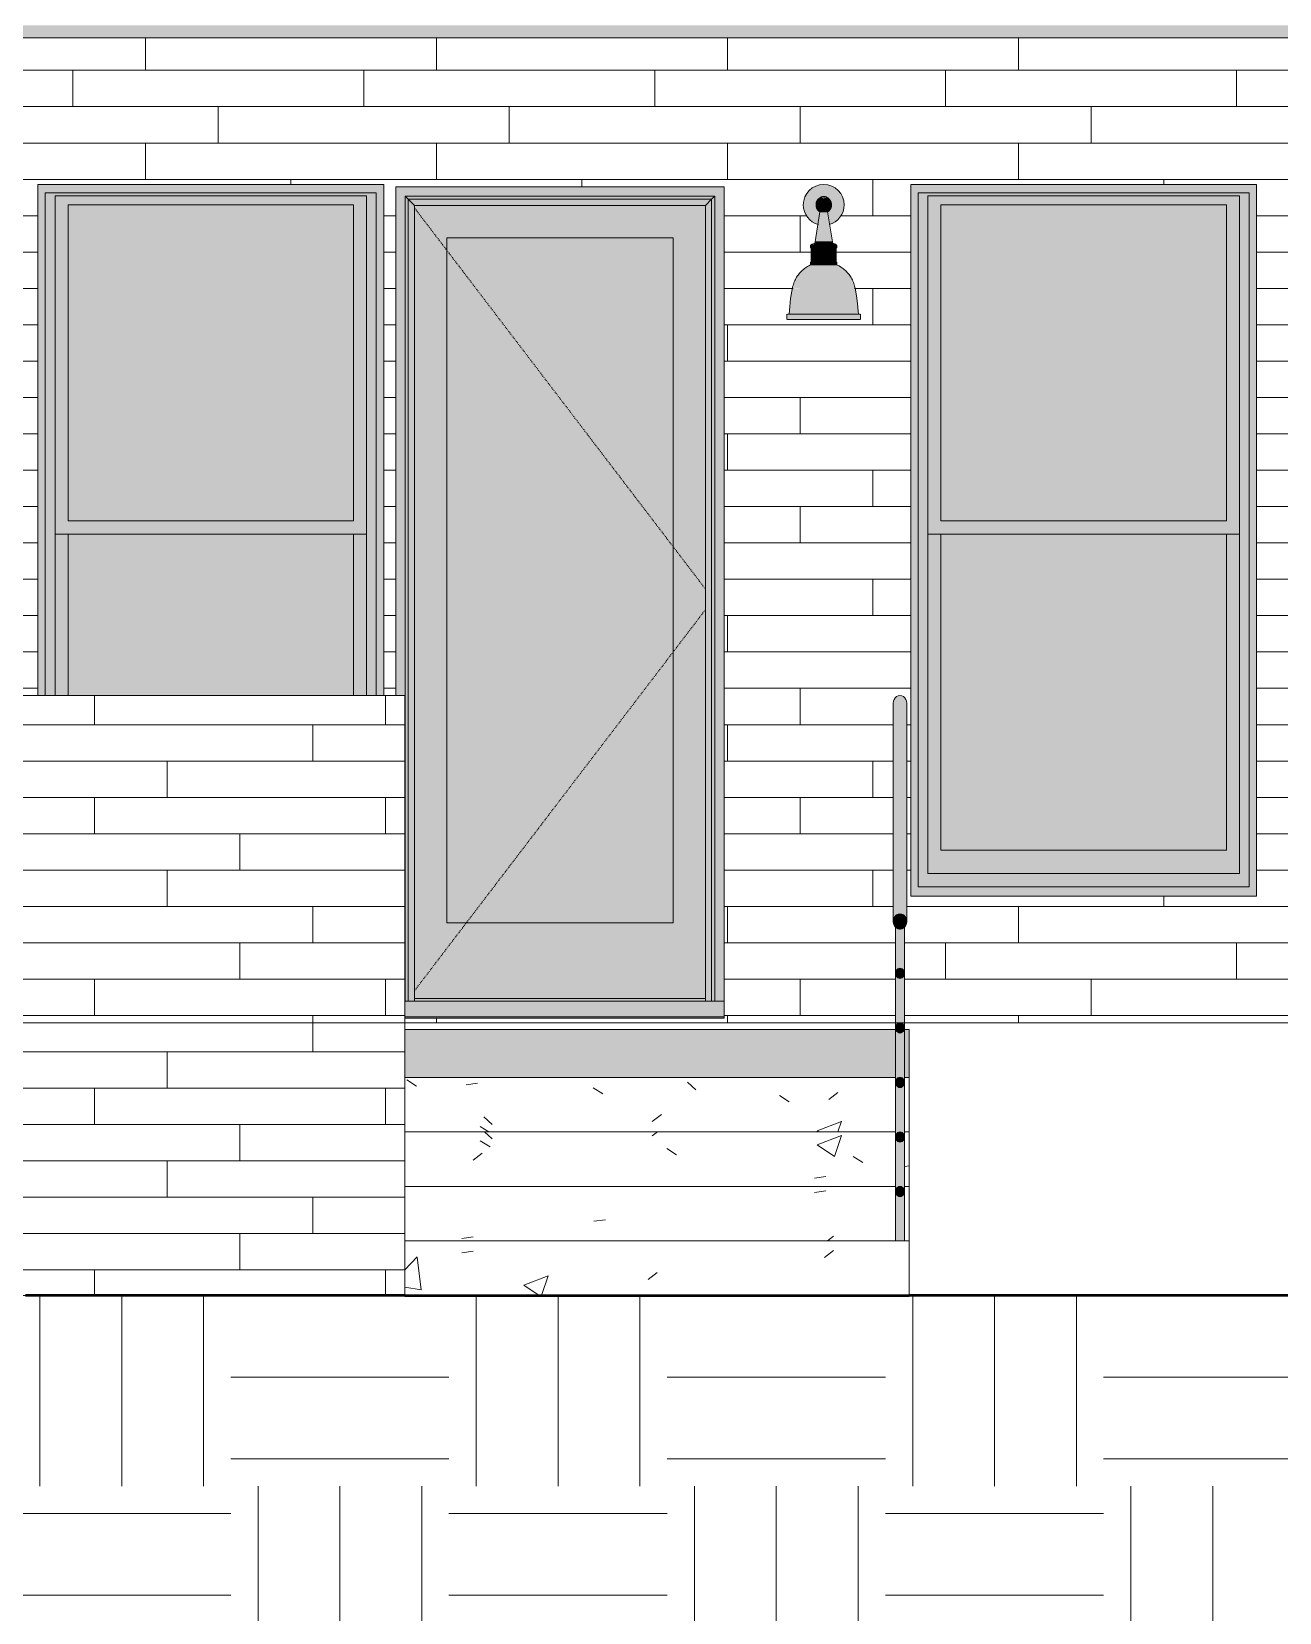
# Model space of a CAD drawing. Header units: inches. Extents: x 1750 to 8392, y -297 to 660.
# Drawn here: x 2272.6 to 2409.8, y -64.9 to 109.1 of the extents above; entities that cross this region are included whole.
import ezdxf

# ---------------------------------------------------------------- set-up
doc = ezdxf.new("R2010")
doc.units = ezdxf.units.IN
doc.header["$MEASUREMENT"] = 0
doc.linetypes.add('Dash 1_16_', pattern=[0.125, 0.0625, -0.0625])
doc.linetypes.add('Grid Line 1_2_', pattern=[0.875, 0.5, -0.125, 0.125, -0.125])
for name, color, linetype, lineweight in [('0-1', 7, 'Continuous', 5), ('A-CLNG-1', 13, 'Continuous', 5), ('A-CLNG-2', 13, 'Continuous', 9), ('A-DOOR-3', 31, 'Continuous', 9), ('A-DOOR-4', 31, 'Dash 1_16_', 9), ('A-DOOR-FRAM', 31, 'Continuous', 9), ('A-DOOR-GLAZ', 31, 'Continuous', 9), ('A-FLOR-3', 192, 'Continuous', 5), ('A-FLOR-4', 192, 'Continuous', 9), ('A-FLOR-HRAL', 11, 'Continuous', 9), ('A-FLOR-LEVL-1', 51, 'Grid Line 1_2_', 9), ('A-GLAZ-1', 151, 'Continuous', 9), ('A-WALL-1', 113, 'Continuous', 9), ('A-WALL-PATT-1', 111, 'Continuous', 9), ('C-TOPO', 7, 'Continuous', 9), ('C-TOPO-1', 250, 'Continuous', 50), ('E-LITE-EQPM', 33, 'Continuous', 9), ('S-STRS', 31, 'Continuous', 9)]:
    doc.layers.add(name, color=color, linetype=linetype, lineweight=lineweight)
pattern_1 = [(0, (2870.5, 0), (24, 24), [24, -24]), (0, (2870.5, 9), (24, 24), [24, -24]), (0, (2870.5, 18), (24, 24), [24, -24]), (90, (2873.5, 21), (-24, 24), [24, -24]), (90, (2882.5, 21), (-24, 24), [24, -24]), (90, (2891.5, 21), (-24, 24), [24, -24])]

# ---------------------------------------------------------------- blocks, each defined once
blk = doc.blocks.new('CTR  - Topography_rvt-1-BUILDING ELEVATION - EAST')
at = {"layer": 'C-TOPO'}
h = blk.add_hatch(dxfattribs=at)
h.set_pattern_fill('FP_8', color=256, style=0, pattern_type=2)
h.set_pattern_definition(pattern_1)
h.paths.add_polyline_path([(2195.01, -238.8), (2313.65, -238.8), (2313.65, -30), (1926.86, -30), (1926.86, -238.8), (2191.13, -238.8)], flags=0)
h = blk.add_hatch(dxfattribs=at)
h.set_pattern_fill('FP_8', color=256, style=0, pattern_type=2)
h.set_pattern_definition(pattern_1)
h.paths.add_polyline_path([(2313.65, -238.8), (2369.12, -238.8), (2369.12, -30), (2313.65, -30), (2313.65, -180)], flags=0)
h = blk.add_hatch(dxfattribs=at)
h.set_pattern_fill('FP_8', color=256, style=0, pattern_type=2)
h.set_pattern_definition(pattern_1)
h.paths.add_polyline_path([(2612.66, -238.8), (2632.32, -238.8), (2632.32, -30), (2369.12, -30), (2369.12, -238.8), (2599.88, -238.8)], flags=0)
for p, q in [((2367.62, 0), (2346.12, 0)), ((2373.8, 0), (2368.62, 0)), ((2373.8, 0), (2484.44, 0)), ((2313.65, -30), (2271.93, -30)), ((2337.67, -30), (2313.65, -30)), ((2337.67, -30), (2369.12, -30)), ((2442.34, -30), (2369.12, -30))]:
    blk.add_line(p, q, dxfattribs=at)
at = {"layer": 'C-TOPO-1'}
for p, q in [((2313.65, -30), (2271.93, -30)), ((2313.65, -30), (2337.67, -30)), ((2337.67, -30), (2369.12, -30)), ((2442.34, -30), (2369.12, -30))]:
    blk.add_line(p, q, dxfattribs=at)
blk = doc.blocks.new('CTR - 1st Phase -Stairs _ Elevators_rvt-1-BUILDING ELEVATION - EAST')
at = {"layer": 'A-FLOR-LEVL-1'}
for p, q in [((1830.2, 0), (4168.71, 0)), ((1830.2, -30), (4168.71, -30))]:
    blk.add_line(p, q, dxfattribs=at)
blk = doc.blocks.new('Window-Double_Hung-Andersen-400_Series-Tilt_Wash - 1st Floor-V8-BUILDING ELEVATION - EAST')
at = {"layer": 'A-GLAZ-1'}
h = blk.add_hatch(color=256, dxfattribs=at)
h.paths.add_polyline_path([(3368.09, 13.94), (3405.42, 13.94), (3405.42, 92.25), (3367.4, 92.25), (3367.4, 13.94)], flags=0)
h.paths.add_polyline_path([(3369.27, 16.44), (3369.27, 91), (3403.55, 91), (3403.55, 16.44), (3375.92, 16.44)], flags=0)
h = blk.add_hatch(color=256, dxfattribs=at)
h.paths.add_polyline_path([(3396.56, 53.75), (3403.55, 53.75), (3403.55, 91), (3369.27, 90.99), (3369.27, 53.75), (3370.71, 53.75)], flags=0)
h.paths.add_polyline_path([(3397.68, 55.25), (3370.71, 55.25), (3370.71, 90), (3402.11, 90), (3402.11, 55.25), (3401.67, 55.25)], flags=0)
for points in [[(3402.11, 55.25), (3402.11, 90), (3370.71, 90), (3370.71, 55.25), (3401.67, 55.25)], [(3403.55, 16.44), (3403.55, 53.75), (3402.11, 53.75), (3402.11, 19), (3370.71, 19), (3370.71, 53.75), (3369.27, 53.75), (3369.27, 16.44), (3402.11, 16.44)], [(3370.71, 19), (3402.11, 19), (3402.11, 53.75), (3370.71, 53.75), (3370.71, 42)]]:
    blk.add_hatch(color=256, dxfattribs=at).paths.add_polyline_path(points, flags=0)
for p, q in [((3405.42, 92.25), (3367.4, 92.25)), ((3367.4, 92.25), (3367.4, 13.94)), ((3367.4, 92.25), (3367.4, 13.94)), ((3405.42, 92.25), (3367.4, 92.25)), ((3405.42, 13.94), (3405.42, 92.25)), ((3405.42, 92.25), (3405.42, 13.94)), ((3368.21, 91.31), (3404.61, 91.31)), ((3368.21, 14.97), (3368.21, 91.31)), ((3369.27, 16.44), (3369.27, 91)), ((3369.27, 91), (3403.55, 91)), ((3403.55, 91), (3403.55, 16.44)), ((3404.61, 14.97), (3404.61, 91.31)), ((3370.71, 55.25), (3370.71, 90)), ((3370.71, 90), (3402.11, 90)), ((3402.11, 90), (3402.11, 55.25)), ((3402.11, 55.25), (3370.71, 55.25)), ((3369.27, 53.75), (3403.55, 53.75)), ((3370.71, 19), (3370.71, 53.75)), ((3402.11, 53.75), (3402.11, 19)), ((3402.11, 19), (3370.71, 19)), ((3403.55, 16.44), (3369.27, 16.44)), ((3367.4, 13.94), (3405.42, 13.94)), ((3367.4, 13.94), (3405.42, 13.94)), ((3404.61, 14.97), (3368.21, 14.97))]:
    blk.add_line(p, q, dxfattribs=at)
blk = doc.blocks.new('Door-Inswing-Andersen-400_Series-Single - 3_ 0-1_8_ x custom height - _1st _ 2nd floor-2652208-BUILDING ELEVATION - EAST')
at = {"layer": 'A-DOOR-FRAM'}
for points in [[(2348.76, 2.38), (2348.79, 2.38), (2348.79, 92), (2312.66, 92), (2312.66, 36), (2313.65, 36), (2313.69, 90.97), (2347.75, 90.97), (2347.75, 2.38), (2348.34, 2.38)], [(2347.3, 90.63), (2347.41, 90.63), (2347.75, 90.97), (2313.69, 90.97), (2314.04, 90.63), (2346.72, 90.63)], [(2314, 2.38), (2314.04, 2.38), (2314.04, 90.63), (2313.69, 90.97), (2313.69, 2.38)], [(2346.72, 89.94), (2347.41, 90.63), (2314.04, 90.63), (2314.72, 89.94), (2345.84, 89.94)], [(2314.72, 2.38), (2314.72, 89.94), (2314.04, 90.63), (2314.04, 2.38), (2314.15, 2.38)], [(2347.41, 2.38), (2347.41, 90.63), (2346.72, 89.94), (2346.72, 2.38), (2347.3, 2.38)], [(2347.41, 2.38), (2347.75, 2.38), (2347.75, 90.97), (2347.41, 90.63), (2347.41, 2.64)], [(2342.07, 0.5), (2348.79, 0.51), (2348.76, 2.38), (2313.65, 2.38), (2313.69, 0.5), (2329.08, 0.5)], [(2314.72, 2.38), (2346.72, 2.38), (2346.72, 2.67), (2314.72, 2.67)]]:
    blk.add_hatch(color=256, dxfattribs=at).paths.add_polyline_path(points, flags=0)
h = blk.add_hatch(color=256, dxfattribs=at)
h.paths.add_polyline_path([(2343.16, 2.67), (2346.72, 2.67), (2346.72, 89.94), (2314.72, 89.94), (2314.72, 2.67), (2342.73, 2.67)], flags=0)
h.paths.add_polyline_path([(2329.08, 11), (2318.29, 11), (2318.29, 86.37), (2343.16, 86.37), (2343.16, 11)], flags=0)
at = {"layer": 'A-DOOR-GLAZ'}
blk.add_hatch(color=256, dxfattribs=at).paths.add_polyline_path([(2329.08, 11), (2343.16, 11), (2343.16, 86.37), (2318.29, 86.37), (2318.29, 11)], flags=0)
at = {"layer": 'A-DOOR-4'}
for p, q in [((2346.72, 47.74), (2314.72, 89.67)), ((2346.72, 45.45), (2314.72, 3.52))]:
    blk.add_line(p, q, dxfattribs=at)
at = {"layer": 'A-DOOR-FRAM'}
for p, q in [((2348.79, 92), (2312.66, 92)), ((2312.66, 92), (2312.66, 36)), ((2348.79, 92), (2312.66, 92)), ((2312.66, 92), (2312.66, 36)), ((2313.69, 2.38), (2313.69, 90.97)), ((2313.69, 90.97), (2347.75, 90.97)), ((2313.69, 2.38), (2313.69, 90.97)), ((2313.69, 90.97), (2347.75, 90.97)), ((2313.69, 90.97), (2314.04, 90.63)), ((2314.04, 90.63), (2314.72, 89.94)), ((2347.41, 90.63), (2314.04, 90.63)), ((2314.04, 90.63), (2314.04, 2.38)), ((2347.41, 90.63), (2346.72, 89.94)), ((2347.75, 90.97), (2347.41, 90.63)), ((2347.41, 2.38), (2347.41, 90.63)), ((2347.75, 2.38), (2347.75, 90.97)), ((2347.75, 2.38), (2347.75, 90.97)), ((2348.79, 2.38), (2348.79, 92)), ((2348.79, 2.38), (2348.79, 92)), ((2346.72, 89.94), (2314.72, 89.94)), ((2314.72, 89.94), (2314.72, 2.38)), ((2346.72, 2.38), (2346.72, 89.94)), ((2318.29, 86.37), (2343.16, 86.37)), ((2318.29, 11), (2318.29, 86.37)), ((2343.16, 86.37), (2343.16, 11)), ((2343.16, 11), (2318.29, 11)), ((2348.79, 2.38), (2313.65, 2.38)), ((2346.72, 2.67), (2314.72, 2.67)), ((2314.72, 2.67), (2346.72, 2.67)), ((2348.79, 2.38), (2348.79, 0.5)), ((2348.79, 0.67), (2313.65, 0.67)), ((2348.79, 0.5), (2313.65, 0.5)), ((2348.79, 0.5), (2313.65, 0.5)), ((2348.79, 0.67), (2348.79, 0.5))]:
    blk.add_line(p, q, dxfattribs=at)
blk = doc.blocks.new('Window-Double_Hung-Andersen-400_Series-Tilt_Wash - 1st Floor-V7-BUILDING ELEVATION - EAST')
at = {"layer": 'A-GLAZ-1'}
for points in [[(3023.99, 36), (3023.99, 91), (3058.26, 91), (3058.26, 36), (3060.14, 36), (3060.14, 92.25), (3022.11, 92.25), (3022.11, 36), (3023.5, 36)], [(3032.97, 55.25), (3056.82, 55.25), (3056.82, 90), (3025.42, 90), (3025.42, 55.25)], [(3025.42, 36), (3056.82, 36), (3056.82, 53.75), (3025.42, 53.75), (3025.42, 42)]]:
    blk.add_hatch(color=256, dxfattribs=at).paths.add_polyline_path(points, flags=0)
h = blk.add_hatch(color=256, dxfattribs=at)
h.paths.add_polyline_path([(3056.82, 53.75), (3058.26, 53.75), (3058.26, 91), (3023.99, 90.99), (3023.99, 53.75), (3032.97, 53.75)], flags=0)
h.paths.add_polyline_path([(3032.97, 55.25), (3025.42, 55.25), (3025.42, 90), (3056.82, 90), (3056.82, 55.25)], flags=0)
h = blk.add_hatch(color=256, dxfattribs=at)
h.paths.add_polyline_path([(3056.82, 36), (3058.26, 36), (3058.26, 53.75), (3056.82, 53.75), (3056.82, 42)], flags=0)
h.paths.add_polyline_path([(3025.42, 36), (3025.42, 53.75), (3023.99, 53.75), (3023.99, 36), (3024.5, 36)], flags=0)
for p, q in [((3060.14, 92.25), (3022.11, 92.25)), ((3022.11, 92.25), (3022.11, 36)), ((3022.11, 92.25), (3022.11, 36)), ((3060.14, 92.25), (3022.11, 92.25)), ((3060.14, 36), (3060.14, 92.25)), ((3060.14, 92.25), (3060.14, 36)), ((3022.92, 91.31), (3059.32, 91.31)), ((3022.92, 36), (3022.92, 91.31)), ((3023.99, 36), (3023.99, 91)), ((3023.99, 91), (3058.26, 91)), ((3058.26, 91), (3058.26, 36)), ((3059.32, 36), (3059.32, 91.31)), ((3025.42, 55.25), (3025.42, 90)), ((3025.42, 90), (3056.82, 90)), ((3056.82, 90), (3056.82, 55.25)), ((3056.82, 55.25), (3025.42, 55.25)), ((3023.99, 53.75), (3058.26, 53.75)), ((3025.42, 36), (3025.42, 53.75)), ((3056.82, 53.75), (3056.82, 36))]:
    blk.add_line(p, q, dxfattribs=at)
blk = doc.blocks.new('Railing - 1_-1411116-BUILDING ELEVATION - EAST')
at = {"layer": 'A-FLOR-HRAL'}
h = blk.add_hatch(color=256, dxfattribs=at)
h.paths.add_polyline_path([(3617.62, -24), (3618.62, -24), (3618.61, -18.7), (3618.48, -18.95), (3618.25, -19.1), (3618.14, -19.1), (3618.11, -19.1), (3617.99, -19.1), (3617.77, -18.95), (3617.64, -18.7), (3617.62, -18.7), (3617.62, -23.42)], flags=0)
h.paths.add_polyline_path([(3618.62, -18.31), (3618.61, -12.7), (3618.48, -12.95), (3618.25, -13.1), (3617.92, -13.06), (3617.77, -12.95), (3617.64, -12.7), (3617.62, -12.84), (3617.64, -18.2), (3617.9, -18.03), (3618.13, -18), (3618.48, -18.08), (3618.62, -18.26)], flags=0)
h.paths.add_polyline_path([(3618.62, -12.31), (3618.6, -6.72), (3618.48, -6.95), (3618.25, -7.1), (3617.94, -7.07), (3617.77, -6.95), (3617.64, -6.7), (3617.62, -6.84), (3617.64, -12.2), (3617.87, -12.04), (3618.22, -12), (3618.37, -12.04), (3618.61, -12.2), (3618.62, -12.28)], flags=0)
h.paths.add_polyline_path([(3618.62, -6.31), (3618.59, -0.75), (3618.48, -0.96), (3618.25, -1.1), (3617.97, -1.09), (3617.77, -0.95), (3617.64, -0.7), (3617.62, -0.75), (3617.65, -6.2), (3617.87, -6.04), (3618.18, -6.01), (3618.37, -6.04), (3618.61, -6.2), (3618.62, -6.28)], flags=0)
h.paths.add_polyline_path([(3618.62, -0.31), (3618.58, 5.23), (3618.48, 5.05), (3618.25, 4.9), (3617.91, 4.94), (3617.77, 5.05), (3617.64, 5.3), (3617.62, 5.3), (3617.66, -0.19), (3617.89, -0.03), (3618.2, -0.01), (3618.38, -0.04), (3618.61, -0.2), (3618.62, -0.26)], flags=0)
h.paths.add_polyline_path([(3618.62, 5.69), (3618.6, 10.52), (3618.51, 10.42), (3618.32, 10.35), (3618.08, 10.33), (3617.85, 10.37), (3617.72, 10.44), (3617.62, 10.46), (3617.67, 5.81), (3617.92, 5.97), (3618.16, 6), (3618.48, 5.92), (3618.61, 5.78)], flags=0)
h = blk.add_hatch(color=256, dxfattribs=at)
h.paths.add_polyline_path([(3618.23, 10.33), (3618.53, 10.44), (3618.32, 10.35), (3618.17, 10.33)], flags=0)
h.paths.add_polyline_path([(3618.01, 10.33), (3617.89, 10.37), (3617.99, 10.33)], flags=0)
for p, q in [((3617.62, -24), (3617.62, 10.57)), ((3618.62, 10.57), (3618.62, -24))]:
    blk.add_line(p, q, dxfattribs=at)
at = {"layer": 'A-FLOR-HRAL', "flags": 128}
for points in [[(3617.63, 10.52), (3617.67, 10.46), (3617.81, 10.38), (3618.01, 10.33), (3618.08, 10.32)], [(3618.17, 10.32), (3618.23, 10.33), (3618.44, 10.38), (3618.57, 10.46), (3618.61, 10.52)]]:
    blk.add_lwpolyline(points, dxfattribs=at)
blk = doc.blocks.new('Railing - Railing-2057852-BUILDING ELEVATION - EAST')
at = {"layer": 'A-FLOR-HRAL'}
for points in [[(2367.62, 5.44), (2367.69, 5.72), (2367.87, 5.93), (2368.12, 6), (2368.37, 5.93), (2368.56, 5.71), (2368.62, 5.44), (2368.58, 5.81), (2368.33, 5.97), (2368.09, 6), (2367.77, 5.92), (2367.64, 5.78), (2367.62, 5.69)], [(2367.99, 4.9), (2368.34, 4.94), (2368.48, 5.05), (2368.61, 5.3), (2368.61, 5.59), (2368.48, 5.84), (2368.25, 5.98), (2367.92, 5.94), (2367.77, 5.84), (2367.64, 5.59), (2367.64, 5.3), (2367.77, 5.05), (2367.99, 4.9)], [(2367.62, -0.56), (2367.69, -0.28), (2367.87, -0.07), (2368.12, 0), (2368.37, -0.07), (2368.56, -0.29), (2368.62, -0.41), (2368.59, -0.19), (2368.35, -0.03), (2368.05, -0.01), (2367.86, -0.04), (2367.64, -0.2), (2367.62, -0.31)], [(2367.99, -1.1), (2368.28, -1.09), (2368.48, -0.95), (2368.61, -0.7), (2368.61, -0.41), (2368.47, -0.16), (2368.25, -0.02), (2367.97, -0.03), (2367.77, -0.16), (2367.64, -0.41), (2367.64, -0.7), (2367.77, -0.96), (2367.97, -1.09)], [(2367.62, -6.56), (2367.69, -6.28), (2367.87, -6.07), (2368.12, -6), (2368.37, -6.07), (2368.56, -6.28), (2368.62, -6.41), (2368.6, -6.2), (2368.37, -6.04), (2368.07, -6.01), (2367.87, -6.04), (2367.64, -6.2), (2367.62, -6.31)], [(2368.07, -7.1), (2368.31, -7.07), (2368.48, -6.95), (2368.61, -6.7), (2368.61, -6.41), (2368.48, -6.16), (2368.25, -6.02), (2367.95, -6.04), (2367.77, -6.16), (2367.64, -6.41), (2367.64, -6.7), (2367.77, -6.95), (2367.99, -7.1)], [(2368.62, -12.56), (2368.61, -12.2), (2368.37, -12.04), (2368.08, -12), (2367.87, -12.04), (2367.64, -12.2), (2367.64, -12.41), (2367.77, -12.16), (2367.99, -12.02), (2368.25, -12.02), (2368.48, -12.16), (2368.61, -12.42)], [(2368.13, -13.1), (2368.33, -13.06), (2368.48, -12.95), (2368.61, -12.7), (2368.61, -12.41), (2368.48, -12.16), (2368.25, -12.02), (2367.92, -12.05), (2367.77, -12.16), (2367.64, -12.42), (2367.64, -12.7), (2367.77, -12.95), (2367.99, -13.1), (2368.12, -13.1)], [(2368.62, -18.56), (2368.61, -18.2), (2368.35, -18.03), (2368.12, -18), (2367.77, -18.08), (2367.63, -18.26), (2367.64, -18.41), (2367.77, -18.16), (2367.99, -18.02), (2368.25, -18.02), (2368.48, -18.16), (2368.61, -18.41), (2368.62, -18.49)], [(2368, -19.1), (2368.11, -19.08), (2368.14, -19.1), (2368.25, -19.1), (2368.48, -18.95), (2368.61, -18.7), (2368.61, -18.41), (2368.48, -18.16), (2368.25, -18.02), (2367.99, -18.02), (2367.77, -18.16), (2367.64, -18.41), (2367.64, -18.7), (2367.77, -18.95), (2367.99, -19.1)]]:
    blk.add_hatch(color=256, dxfattribs=at).paths.add_polyline_path(points, flags=0)
for p, q in [((2367.62, 6.49), (2367.62, 5.44)), ((2368.62, 5.44), (2368.62, 6.49)), ((2367.62, 0.51), (2367.62, -0.56)), ((2368.62, -0.56), (2368.62, 0.51)), ((2367.62, -5.53), (2367.62, -6.56)), ((2368.62, -6.56), (2368.62, -5.53)), ((2367.62, -11.52), (2367.62, -12.56)), ((2368.62, -12.56), (2368.62, -11.52)), ((2367.62, -17.52), (2367.62, -18.56)), ((2368.62, -18.56), (2368.62, -17.52))]:
    blk.add_line(p, q, dxfattribs=at)
at = {"layer": 'A-FLOR-HRAL', "flags": 128}
for points in [[(2368.62, 5.44), (2368.61, 5.59), (2368.56, 5.72), (2368.48, 5.84), (2368.37, 5.93), (2368.25, 5.98), (2368.12, 6), (2367.99, 5.98), (2367.87, 5.93), (2367.77, 5.84), (2367.69, 5.72), (2367.64, 5.59), (2367.62, 5.44)], [(2367.62, 5.44), (2367.64, 5.3), (2367.69, 5.16), (2367.77, 5.05), (2367.87, 4.96), (2367.99, 4.9), (2368.12, 4.88), (2368.25, 4.9), (2368.37, 4.96), (2368.48, 5.05), (2368.56, 5.16), (2368.61, 5.3), (2368.62, 5.44)], [(2368.62, -0.56), (2368.61, -0.41), (2368.56, -0.28), (2368.48, -0.16), (2368.37, -0.07), (2368.25, -0.02), (2368.12, 0), (2367.99, -0.02), (2367.87, -0.07), (2367.77, -0.16), (2367.69, -0.28), (2367.64, -0.41), (2367.62, -0.56)], [(2367.62, -0.56), (2367.64, -0.7), (2367.69, -0.84), (2367.77, -0.95), (2367.87, -1.04), (2367.99, -1.1), (2368.12, -1.12), (2368.25, -1.1), (2368.37, -1.04), (2368.48, -0.95), (2368.56, -0.84), (2368.61, -0.7), (2368.62, -0.56)], [(2368.62, -6.56), (2368.61, -6.41), (2368.56, -6.28), (2368.48, -6.16), (2368.37, -6.07), (2368.25, -6.02), (2368.12, -6), (2367.99, -6.02), (2367.87, -6.07), (2367.77, -6.16), (2367.69, -6.28), (2367.64, -6.41), (2367.62, -6.56)], [(2367.62, -6.56), (2367.64, -6.7), (2367.69, -6.84), (2367.77, -6.95), (2367.87, -7.04), (2367.99, -7.1), (2368.12, -7.12), (2368.25, -7.1), (2368.37, -7.04), (2368.48, -6.95), (2368.56, -6.84), (2368.61, -6.7), (2368.62, -6.56)], [(2368.62, -12.56), (2368.61, -12.41), (2368.56, -12.28), (2368.48, -12.16), (2368.37, -12.07), (2368.25, -12.02), (2368.12, -12), (2367.99, -12.02), (2367.87, -12.07), (2367.77, -12.16), (2367.69, -12.28), (2367.64, -12.41), (2367.62, -12.56)], [(2367.62, -12.56), (2367.64, -12.7), (2367.69, -12.84), (2367.77, -12.95), (2367.87, -13.04), (2367.99, -13.1), (2368.12, -13.12), (2368.25, -13.1), (2368.37, -13.04), (2368.48, -12.95), (2368.56, -12.84), (2368.61, -12.7), (2368.62, -12.56)], [(2368.62, -18.56), (2368.61, -18.41), (2368.56, -18.28), (2368.48, -18.16), (2368.37, -18.07), (2368.25, -18.02), (2368.12, -18), (2367.99, -18.02), (2367.87, -18.07), (2367.77, -18.16), (2367.69, -18.28), (2367.64, -18.41), (2367.62, -18.56)], [(2367.62, -18.56), (2367.64, -18.7), (2367.69, -18.84), (2367.77, -18.95), (2367.87, -19.04), (2367.99, -19.1), (2368.12, -19.12), (2368.25, -19.1), (2368.37, -19.04), (2368.48, -18.95), (2368.56, -18.84), (2368.61, -18.7), (2368.62, -18.56)]]:
    blk.add_lwpolyline(points, dxfattribs=at)
at = {"extrusion": (0, 0, -1), "zscale": -1}
blk.add_blockref('Railing - 1_-1411116-BUILDING ELEVATION - EAST', (-5986.25, 0), dxfattribs=at)
blk = doc.blocks.new('Top Rail Type - Top Rail_Internal_-2057862-BUILDING ELEVATION - EAST')
at = {"layer": 'A-FLOR-HRAL'}
for points in [[(2367.37, 11.16), (2367.4, 11.38), (2367.47, 11.58), (2367.69, 11.84), (2367.87, 11.95), (2368.07, 11.99), (2368.23, 11.98), (2368.44, 11.92), (2368.57, 11.82), (2368.65, 11.75), (2368.77, 11.58), (2368.85, 11.38), (2368.87, 11.38), (2368.85, 35.38), (2368.77, 35.58), (2368.56, 35.84), (2368.37, 35.95), (2368.23, 35.98), (2368.01, 35.98), (2367.81, 35.92), (2367.67, 35.82), (2367.59, 35.75), (2367.47, 35.58), (2367.4, 35.38), (2367.37, 35.16), (2367.37, 11.38)], [(2368.12, 10.32), (2368.45, 10.41), (2368.6, 10.52), (2368.65, 10.57), (2368.77, 10.74), (2368.85, 10.94), (2368.87, 11.16), (2368.85, 11.38), (2368.77, 11.58), (2368.54, 11.85), (2368.37, 11.95), (2368.17, 11.99), (2367.99, 11.98), (2367.8, 11.91), (2367.64, 11.79), (2367.59, 11.75), (2367.47, 11.58), (2367.4, 11.38), (2367.37, 11.16), (2367.4, 10.94), (2367.47, 10.74), (2367.71, 10.46), (2367.87, 10.38), (2368.08, 10.33)]]:
    blk.add_hatch(color=256, dxfattribs=at).paths.add_polyline_path(points, flags=0)
for p, q in [((2367.37, 35.16), (2367.37, 11.16)), ((2368.87, 11.16), (2368.87, 35.16))]:
    blk.add_line(p, q, dxfattribs=at)
at = {"layer": 'A-FLOR-HRAL', "flags": 128}
for points in [[(2367.37, 35.16), (2367.4, 35.38), (2367.47, 35.58), (2367.59, 35.75), (2367.75, 35.89), (2367.93, 35.97), (2368.12, 36), (2368.32, 35.97), (2368.5, 35.89), (2368.65, 35.75), (2368.77, 35.58), (2368.85, 35.38), (2368.87, 35.16)], [(2368.87, 11.16), (2368.85, 11.38), (2368.77, 11.58), (2368.65, 11.75), (2368.5, 11.89), (2368.32, 11.97), (2368.12, 12), (2367.93, 11.97), (2367.75, 11.89), (2367.59, 11.75), (2367.47, 11.58), (2367.4, 11.38), (2367.37, 11.16)], [(2367.37, 11.16), (2367.4, 10.94), (2367.47, 10.74), (2367.59, 10.57), (2367.75, 10.44), (2367.93, 10.35), (2368.12, 10.32), (2368.32, 10.35), (2368.5, 10.44), (2368.65, 10.57), (2368.77, 10.74), (2368.85, 10.94), (2368.87, 11.16)]]:
    blk.add_lwpolyline(points, dxfattribs=at)
blk = doc.blocks.new('VISA-OW2400-02-SASS - OW2400-L30K-MVOLT-V20-BUILDING ELEVATION - EAST')
at = {"layer": 'E-LITE-EQPM'}
h = blk.add_hatch(color=256, dxfattribs=at)
h.paths.add_polyline_path([(2701.6, 87.83), (2702.14, 88.05), (2702.6, 88.41), (2702.96, 88.88), (2703.18, 89.42), (2703.26, 90), (2703.18, 90.58), (2702.96, 91.13), (2702.6, 91.59), (2702.14, 91.95), (2701.59, 92.17), (2701.01, 92.25), (2700.43, 92.17), (2699.89, 91.95), (2699.42, 91.59), (2699.06, 91.13), (2698.84, 90.58), (2698.76, 90), (2698.84, 89.42), (2699.06, 88.88), (2699.42, 88.41), (2699.89, 88.05), (2700.42, 87.83), (2700.63, 89.24), (2700.28, 89.55), (2700.24, 89.68), (2700.22, 89.69), (2700.18, 90.05), (2700.27, 90.32), (2700.28, 90.37), (2700.29, 90.44), (2700.59, 90.73), (2700.69, 90.75), (2700.86, 90.85), (2700.87, 90.79), (2700.93, 90.77), (2701.01, 90.71), (2701.08, 90.77), (2701.02, 90.79), (2701.1, 90.85), (2701.34, 90.71), (2701.26, 90.83), (2701.44, 90.72), (2701.56, 90.65), (2701.72, 90.46), (2701.83, 90.19), (2701.84, 90.02), (2701.78, 89.66), (2701.72, 89.63), (2701.63, 89.41), (2701.55, 89.35), (2701.38, 89.22), (2701.59, 87.89)], flags=0)
h.paths.add_polyline_path([(2701.01, 90.77), (2700.91, 90.79), (2700.95, 90.87), (2701.01, 90.77)], flags=0)
h = blk.add_hatch(color=256, dxfattribs=at)
h.paths.add_polyline_path([(2701.01, 89.22), (2701.01, 90.71), (2700.86, 90.79), (2700.83, 90.79), (2700.83, 90.84), (2700.7, 90.79), (2700.67, 90.79), (2700.27, 90.41), (2700.27, 90.32), (2700.2, 90.2), (2700.18, 89.97), (2700.24, 89.68), (2700.28, 89.65), (2700.29, 89.54), (2700.64, 89.22), (2700.93, 89.22)], flags=0)
h.paths.add_polyline_path([(2701.01, 90.77), (2700.95, 90.87), (2700.91, 90.79), (2701.01, 90.77)], flags=0)
for points in [[(2701.3, 89.22), (2701.38, 89.22), (2701.7, 89.53), (2701.74, 89.67), (2701.78, 89.67), (2701.84, 89.82), (2701.84, 90.02), (2701.83, 90.19), (2701.72, 90.46), (2701.56, 90.65), (2701.34, 90.8), (2701.26, 90.81), (2701.26, 90.75), (2701.05, 90.84), (2701.01, 90.77), (2701.1, 90.77), (2701.01, 90.67), (2701.01, 89.22), (2701.29, 89.22)], [(2700.91, 85.93), (2701.01, 85.93), (2701.01, 89.22), (2700.64, 89.22), (2700.14, 85.93), (2700.83, 85.93)], [(2701.1, 85.93), (2701.91, 85.93), (2701.34, 89.22), (2701.01, 89.22), (2701.01, 85.93)], [(2699.56, 85.29), (2701.01, 85.29), (2701, 85.54), (2699.56, 85.54)], [(2700.76, 85.54), (2701.01, 85.54), (2701, 85.65), (2701.01, 85.67), (2701, 85.7), (2700.01, 85.67), (2700.01, 85.65), (2699.72, 85.62), (2699.66, 85.54), (2700.75, 85.54)], [(2700.71, 85.22), (2701.01, 85.22), (2700.99, 85.29), (2699.76, 85.29), (2699.81, 85.22), (2700.7, 85.22)], [(2700.12, 85.74), (2700.23, 85.73), (2700.26, 85.71), (2700.45, 85.72), (2700.67, 85.72), (2700.85, 85.7), (2701.01, 85.73), (2701.01, 85.93), (2700.11, 85.93), (2700.07, 85.81), (2700.14, 85.81)], [(2701.91, 85.7), (2701.91, 85.74), (2701.9, 85.77), (2701.91, 85.8), (2702, 85.78), (2701.97, 85.84), (2701.91, 85.93), (2701.01, 85.93), (2701.01, 85.7), (2701.39, 85.71), (2701.59, 85.72), (2701.76, 85.72), (2701.91, 85.7)], [(2702.21, 85.54), (2702.36, 85.54), (2702.27, 85.64), (2701.01, 85.7), (2701.01, 85.67), (2701.01, 85.65), (2701.01, 85.54), (2702.14, 85.54)], [(2702.14, 85.29), (2702.46, 85.29), (2702.46, 85.54), (2701.01, 85.54), (2701.02, 85.29), (2702, 85.29)], [(2701.81, 85.22), (2702.21, 85.22), (2702.27, 85.29), (2701.01, 85.29), (2701.01, 85.22), (2701.74, 85.22)], [(2700.24, 83.41), (2701.01, 83.41), (2700.99, 83.66), (2699.56, 83.66), (2699.56, 83.41), (2700.22, 83.41)], [(2699.72, 83.72), (2701.01, 83.72), (2701.01, 85.22), (2699.63, 85.22), (2699.66, 83.72)], [(2700.67, 83.66), (2701.01, 83.67), (2701.01, 83.72), (2699.81, 83.72), (2699.76, 83.66), (2700.65, 83.66)], [(2701.95, 83.72), (2702.39, 83.72), (2702.39, 85.22), (2701.01, 85.22), (2701.01, 83.72), (2701.84, 83.72)], [(2702, 83.66), (2702.27, 83.66), (2702.15, 83.72), (2701.01, 83.72), (2701.01, 83.66), (2701.97, 83.66)], [(2701.95, 83.41), (2702.46, 83.41), (2702.46, 83.66), (2701.01, 83.66), (2701.01, 83.41), (2701.84, 83.41)], [(2698.96, 80.85), (2701.01, 80.85), (2701.01, 83.41), (2699.56, 83.41), (2698.68, 82.8), (2697.97, 81.93), (2697.61, 80.85), (2698.79, 80.85)], [(2702.04, 80.85), (2704.41, 80.85), (2704, 82.01), (2703.21, 82.91), (2702.4, 83.41), (2701.01, 83.41), (2701.01, 80.85), (2701.97, 80.85)], [(2697.78, 77.98), (2701.01, 77.98), (2701.01, 80.85), (2697.61, 80.83), (2697.32, 79.24), (2697.26, 78.13), (2697.26, 77.98), (2697.71, 77.98)], [(2701.56, 77.98), (2704.76, 77.98), (2704.73, 78.79), (2704.65, 79.6), (2704.41, 80.85), (2701.01, 80.85), (2701.01, 77.98)], [(2697.02, 77.38), (2701.01, 77.38), (2701.01, 77.98), (2697.02, 77.98)], [(2703.15, 77.38), (2705.01, 77.38), (2705.01, 77.98), (2701.01, 77.98), (2701.01, 77.38), (2702.64, 77.38)]]:
    blk.add_hatch(color=256, dxfattribs=at).paths.add_polyline_path(points, flags=0)
for p, q in [((2700.59, 89.22), (2700.07, 85.93)), ((2701.01, 89.22), (2700.64, 89.22)), ((2701.38, 89.22), (2701.01, 89.22)), ((2701.96, 85.93), (2701.43, 89.22)), ((2699.56, 85.54), (2699.56, 85.29)), ((2701.01, 85.54), (2699.56, 85.54)), ((2699.56, 85.29), (2699.63, 85.22)), ((2701.01, 85.29), (2699.56, 85.29)), ((2701.01, 85.7), (2699.9, 85.7)), ((2700.06, 85.7), (2700.32, 85.7)), ((2701.01, 85.93), (2700.11, 85.93)), ((2701.91, 85.93), (2701.01, 85.93)), ((2702.12, 85.7), (2701.01, 85.7)), ((2702.46, 85.54), (2701.01, 85.54)), ((2702.46, 85.29), (2701.01, 85.29)), ((2701.7, 85.7), (2702.12, 85.7)), ((2702.39, 85.22), (2702.46, 85.29)), ((2702.46, 85.29), (2702.46, 85.54)), ((2699.63, 83.72), (2699.56, 83.66)), ((2699.56, 83.66), (2699.56, 83.41)), ((2701.01, 83.66), (2699.56, 83.66)), ((2699.63, 85.22), (2699.63, 83.72)), ((2701.01, 85.22), (2699.63, 85.22)), ((2701.01, 83.72), (2699.63, 83.72)), ((2702.39, 85.22), (2701.01, 85.22)), ((2702.39, 83.72), (2701.01, 83.72)), ((2702.46, 83.66), (2701.01, 83.66)), ((2702.39, 83.72), (2702.39, 85.22)), ((2702.46, 83.66), (2702.39, 83.72)), ((2702.46, 83.41), (2702.46, 83.66)), ((2701.01, 83.41), (2699.56, 83.41)), ((2702.46, 83.41), (2701.01, 83.41)), ((2696.95, 77.98), (2696.95, 77.38)), ((2697.02, 77.98), (2701.01, 77.98)), ((2701.01, 77.38), (2697.02, 77.38)), ((2701.01, 77.98), (2705.01, 77.98)), ((2705.01, 77.38), (2701.01, 77.38)), ((2705.07, 77.38), (2705.07, 77.98))]:
    blk.add_line(p, q, dxfattribs=at)
at = {"layer": 'E-LITE-EQPM', "flags": 128}
for points in [[(2700.59, 89.22), (2700.56, 89.24), (2700.53, 89.26), (2700.5, 89.29), (2700.47, 89.31), (2700.44, 89.34), (2700.42, 89.36), (2700.39, 89.39), (2700.37, 89.42), (2700.34, 89.45), (2700.32, 89.48), (2700.3, 89.51), (2700.28, 89.54), (2700.27, 89.57), (2700.25, 89.6), (2700.23, 89.64), (2700.22, 89.67), (2700.21, 89.71), (2700.2, 89.74), (2700.19, 89.78), (2700.18, 89.81), (2700.17, 89.85), (2700.17, 89.89), (2700.16, 89.92), (2700.16, 89.96), (2700.16, 90), (2700.16, 90.03), (2700.16, 90.07), (2700.17, 90.11), (2700.17, 90.14), (2700.18, 90.18), (2700.18, 90.22), (2700.19, 90.25), (2700.2, 90.29), (2700.22, 90.32), (2700.23, 90.36), (2700.24, 90.39), (2700.26, 90.42), (2700.28, 90.46), (2700.3, 90.49), (2700.32, 90.52), (2700.34, 90.55), (2700.36, 90.58), (2700.38, 90.61), (2700.41, 90.63), (2700.44, 90.66), (2700.46, 90.68), (2700.49, 90.71), (2700.52, 90.73), (2700.55, 90.75), (2700.58, 90.77), (2700.61, 90.79), (2700.64, 90.81), (2700.67, 90.83), (2700.71, 90.84), (2700.74, 90.86), (2700.78, 90.87), (2700.81, 90.88), (2700.85, 90.89), (2700.88, 90.9), (2700.92, 90.91), (2700.96, 90.91), (2700.99, 90.92), (2701.01, 90.92)], [(2701.01, 90.92), (2701.05, 90.92), (2701.08, 90.91), (2701.12, 90.91), (2701.16, 90.9), (2701.19, 90.89), (2701.23, 90.88), (2701.26, 90.87), (2701.3, 90.85), (2701.33, 90.84), (2701.36, 90.82), (2701.4, 90.8), (2701.43, 90.78), (2701.46, 90.76), (2701.49, 90.74), (2701.52, 90.72), (2701.55, 90.7), (2701.57, 90.67), (2701.6, 90.65), (2701.62, 90.62), (2701.65, 90.59), (2701.67, 90.56), (2701.69, 90.53), (2701.71, 90.5), (2701.73, 90.47), (2701.75, 90.44), (2701.77, 90.41), (2701.78, 90.37), (2701.8, 90.34), (2701.81, 90.3), (2701.82, 90.27), (2701.83, 90.23), (2701.84, 90.2), (2701.85, 90.16), (2701.85, 90.12), (2701.86, 90.09), (2701.86, 90.05), (2701.86, 90.01), (2701.86, 89.98), (2701.86, 89.94), (2701.86, 89.9), (2701.85, 89.87), (2701.85, 89.83), (2701.84, 89.79), (2701.83, 89.76), (2701.82, 89.72), (2701.81, 89.69), (2701.79, 89.65), (2701.78, 89.62), (2701.76, 89.59), (2701.75, 89.55), (2701.73, 89.52), (2701.71, 89.49), (2701.69, 89.46), (2701.66, 89.43), (2701.64, 89.4), (2701.62, 89.38), (2701.59, 89.35), (2701.56, 89.32), (2701.54, 89.3), (2701.51, 89.28), (2701.48, 89.25), (2701.45, 89.23), (2701.43, 89.22)], [(2699.56, 85.54), (2699.57, 85.56), (2699.59, 85.57), (2699.6, 85.58), (2699.61, 85.59), (2699.63, 85.61), (2699.64, 85.62), (2699.65, 85.63), (2699.67, 85.64), (2699.69, 85.65), (2699.7, 85.66), (2699.72, 85.66), (2699.73, 85.67), (2699.75, 85.68), (2699.77, 85.68), (2699.78, 85.69), (2699.8, 85.69), (2699.82, 85.7), (2699.84, 85.7), (2699.84, 85.7)], [(2699.84, 85.7), (2699.85, 85.7), (2699.86, 85.7), (2699.87, 85.7), (2699.88, 85.71), (2699.88, 85.71), (2699.89, 85.71), (2699.9, 85.71), (2699.91, 85.71), (2699.92, 85.72), (2699.93, 85.72), (2699.94, 85.72), (2699.94, 85.73), (2699.95, 85.73), (2699.96, 85.74), (2699.97, 85.74), (2699.97, 85.75), (2699.98, 85.75), (2699.99, 85.76), (2700, 85.76), (2700, 85.77), (2700.01, 85.78), (2700.01, 85.78), (2700.02, 85.79), (2700.02, 85.8), (2700.03, 85.81), (2700.03, 85.81), (2700.04, 85.82), (2700.04, 85.83), (2700.05, 85.84), (2700.05, 85.85), (2700.05, 85.85), (2700.06, 85.86), (2700.06, 85.87), (2700.06, 85.88), (2700.06, 85.89), (2700.06, 85.9), (2700.06, 85.91), (2700.06, 85.92), (2700.07, 85.93), (2700.07, 85.93)], [(2701.96, 85.93), (2701.96, 85.92), (2701.96, 85.91), (2701.96, 85.9), (2701.96, 85.89), (2701.96, 85.88), (2701.96, 85.87), (2701.96, 85.87), (2701.97, 85.86), (2701.97, 85.85), (2701.97, 85.84), (2701.98, 85.83), (2701.98, 85.82), (2701.99, 85.82), (2701.99, 85.81), (2702, 85.8), (2702, 85.79), (2702.01, 85.79), (2702.01, 85.78), (2702.02, 85.77), (2702.02, 85.77), (2702.03, 85.76), (2702.04, 85.75), (2702.04, 85.75), (2702.05, 85.74), (2702.06, 85.74), (2702.07, 85.73), (2702.07, 85.73), (2702.08, 85.72), (2702.09, 85.72), (2702.1, 85.72), (2702.11, 85.71), (2702.12, 85.71), (2702.13, 85.71), (2702.13, 85.71), (2702.14, 85.71), (2702.15, 85.7), (2702.16, 85.7), (2702.17, 85.7), (2702.18, 85.7), (2702.18, 85.7)], [(2702.18, 85.7), (2702.2, 85.7), (2702.22, 85.69), (2702.23, 85.69), (2702.25, 85.68), (2702.27, 85.68), (2702.29, 85.67), (2702.3, 85.66), (2702.32, 85.66), (2702.33, 85.65), (2702.35, 85.64), (2702.36, 85.63), (2702.38, 85.62), (2702.39, 85.61), (2702.41, 85.59), (2702.42, 85.58), (2702.43, 85.57), (2702.45, 85.56), (2702.46, 85.54), (2702.46, 85.54)], [(2697.56, 80.85), (2697.59, 80.99), (2697.63, 81.12), (2697.67, 81.26), (2697.71, 81.4), (2697.77, 81.53), (2697.82, 81.66), (2697.89, 81.79), (2697.95, 81.91), (2698.03, 82.04), (2698.1, 82.16), (2698.18, 82.28), (2698.27, 82.39), (2698.36, 82.5), (2698.46, 82.61), (2698.56, 82.71), (2698.66, 82.81), (2698.77, 82.9), (2698.88, 82.99), (2698.99, 83.08), (2699.11, 83.16), (2699.23, 83.23), (2699.36, 83.3), (2699.49, 83.37), (2699.56, 83.41)], [(2702.46, 83.41), (2702.59, 83.34), (2702.71, 83.28), (2702.84, 83.2), (2702.96, 83.12), (2703.07, 83.04), (2703.19, 82.95), (2703.3, 82.86), (2703.4, 82.77), (2703.5, 82.67), (2703.6, 82.56), (2703.7, 82.45), (2703.79, 82.34), (2703.87, 82.23), (2703.95, 82.11), (2704.03, 81.99), (2704.1, 81.86), (2704.16, 81.74), (2704.22, 81.61), (2704.28, 81.47), (2704.33, 81.34), (2704.37, 81.2), (2704.41, 81.07), (2704.44, 80.93), (2704.46, 80.85)], [(2697.2, 77.98), (2697.27, 78.83), (2697.37, 79.68), (2697.5, 80.52), (2697.56, 80.85)], [(2704.46, 80.85), (2704.61, 80), (2704.72, 79.16), (2704.8, 78.3), (2704.82, 77.98)]]:
    blk.add_lwpolyline(points, dxfattribs=at)
at = {"layer": 'E-LITE-EQPM'}
for start, end in [(360, 180), (180, 254.7454), (285.2546, 360)]:
    blk.add_arc((2701.01, 90), 2.25, start, end, dxfattribs=at)

msp = doc.modelspace()

# ---------------------------------------------------------------- hatches: boundary and pattern name
at = {"layer": 'A-CLNG-1'}
msp.add_hatch(color=256, dxfattribs=at).paths.add_polyline_path([(2521.9565, 108.375), (2522.9737, 108.375), (2522.9737, 109.75), (2068.1737, 109.75), (2068.1737, 108.375), (2520.3237, 108.375)], flags=0)
at = {"layer": 'A-FLOR-3'}
h = msp.add_hatch(color=256, dxfattribs=at)
h.paths.add_polyline_path([(2363.3364, -6), (2367.6237, -6), (2367.6237, -0.75), (2313.6487, -0.75), (2313.6487, -6), (2362.6001, -6)], flags=0)
h.paths.add_polyline_path([(2368.6237, -6), (2369.1237, -6), (2369.1237, -0.75), (2368.6237, -0.75), (2368.6237, -5.4758)], flags=0)
at = {"layer": 'A-WALL-PATT-1'}
h = msp.add_hatch(dxfattribs=at)
h.set_pattern_fill('FP_14', color=256, style=0, pattern_type=2)
h.set_pattern_definition([(0, (2101.136, 0.8), (0, 4), []), (90, (2101.136, 0.8), (-8, 8), [4, -28]), (90, (2117.136, 4.8), (-8, 8), [4, -28])])
h.paths.add_polyline_path([(2366.983, 0), (2367.6237, 0), (2367.5934, 10.5685), (2367.4742, 10.7422), (2367.3993, 10.9444), (2367.3737, 11.3785), (2367.3993, 35.3785), (2367.4742, 35.5807), (2367.6907, 35.8379), (2367.8737, 35.9455), (2368.0125, 35.9836), (2368.235, 35.9836), (2368.4355, 35.917), (2368.5742, 35.8229), (2368.6541, 35.7544), (2368.7733, 35.5807), (2368.8482, 35.3785), (2368.8737, 35.1615), (2368.8482, 10.9444), (2368.7733, 10.7422), (2368.6237, 10.4645), (2368.6237, 0), (2520.3237, 0), (2520.3237, 108.375), (2105.4487, 108.375), (2105.4487, 36), (2138.912, 36), (2138.912, 51.2217), (2137.35, 50.7957), (2138.912, 51.9451), (2138.912, 92.25), (2176.9355, 92.25), (2176.9355, 74.8855), (2212.391, 71.2614), (2190.5609, 65.3077), (2176.9355, 72.3797), (2176.9713, 72.2983), (2190.3067, 65.2384), (2176.9355, 61.5917), (2176.9355, 53.6178), (2177.9237, 49.5), (2177.9237, 36), (2273.312, 36), (2273.312, 92.25), (2311.3355, 92.25), (2311.3355, 36), (2312.6612, 36), (2312.6612, 92), (2348.7862, 92), (2348.7862, 0.5), (2313.6487, 0.4976), (2313.6487, 0), (2366.7899, 0)], flags=0)
h.paths.add_polyline_path([(2369.312, 13.9375), (2369.312, 92.25), (2407.3355, 92.25), (2407.3355, 13.9375), (2370.1245, 13.9375)], flags=0)
h.paths.add_polyline_path([(2454.7756, 13.9375), (2446.112, 13.9375), (2446.112, 92.25), (2484.1355, 92.25), (2484.1355, 13.9375), (2463.1552, 13.9375)], flags=0)
h.paths.add_polyline_path([(2360.2095, 85.7022), (2359.8279, 85.7149), (2360.0205, 85.7022), (2360.2083, 85.7022)], flags=0)
h.paths.add_polyline_path([(2362.6001, 77.384), (2355.7412, 77.384), (2355.7412, 77.9781), (2355.9874, 77.9781), (2356.0437, 79.2383), (2356.0594, 79.4177), (2356.4396, 81.1541), (2356.7484, 82.0113), (2357.52, 82.8954), (2358.2871, 83.4062), (2358.2871, 83.6562), (2358.4813, 83.6562), (2358.535, 83.7238), (2358.3547, 83.7238), (2358.3842, 85.2238), (2358.5398, 85.2238), (2358.4472, 85.2913), (2358.2871, 85.2913), (2358.2871, 85.5413), (2358.4103, 85.5733), (2358.4813, 85.6382), (2359.1303, 85.7271), (2358.9851, 85.7102), (2358.9677, 85.744), (2358.9419, 85.7609), (2358.846, 85.744), (2358.8372, 85.8142), (2358.7926, 85.832), (2358.8372, 85.9275), (2359.1447, 87.8305), (2358.6112, 88.0514), (2358.1452, 88.409), (2357.7877, 88.875), (2357.5629, 89.4177), (2357.4862, 90), (2357.5629, 90.5823), (2357.7877, 91.125), (2358.1452, 91.591), (2358.7354, 92), (2359.1539, 92.1733), (2359.7362, 92.25), (2360.3957, 92.1414), (2360.8612, 91.9486), (2361.3272, 91.591), (2361.6848, 91.125), (2361.9096, 90.5823), (2361.9862, 90), (2361.9096, 89.4177), (2361.6848, 88.875), (2361.3272, 88.409), (2360.8612, 88.0514), (2360.3284, 87.8267), (2360.6799, 85.8641), (2360.6779, 85.7994), (2360.5814, 85.7967), (2360.5814, 85.751), (2360.5814, 85.7082), (2360.234, 85.707), (2360.427, 85.702), (2361.0252, 85.6186), (2361.1178, 85.5413), (2361.1853, 85.5413), (2361.1853, 85.2913), (2360.9912, 85.2913), (2360.9327, 85.2238), (2361.1178, 85.2238), (2361.0883, 83.7238), (2360.9327, 83.7238), (2361.0252, 83.6562), (2361.1853, 83.6562), (2361.1853, 83.4062), (2362.0614, 82.8113), (2362.7808, 81.926), (2363.1697, 80.662), (2363.4131, 79.4177), (2363.4851, 77.9781), (2363.7313, 77.9781), (2363.7313, 77.384), (2362.6215, 77.384)], flags=0)
h = msp.add_hatch(dxfattribs=at)
h.set_pattern_fill('FP_9', color=256, style=0, pattern_type=2)
h.set_pattern_definition([(0, (2311.524, 0.8), (0, 4), []), (90, (2311.524, 0.8), (-8, 8), [4, -28]), (90, (2327.524, 4.8), (-8, 8), [4, -28])])
h.paths.add_polyline_path([(2313.6487, -30), (2313.6487, 36), (2059.7987, 36), (2059.7987, -30), (2271.9265, -30)], flags=0)
at = {"layer": 'S-STRS'}
h = msp.add_hatch(dxfattribs=at)
h.set_pattern_fill('FP_13', color=256, style=0, pattern_type=2)
h.set_pattern_definition([(49.781, (2870.5, 10.197), (27.5428, -2.3909), [2.867, -31.537]), (355.038, (2870.5, 10.197), (-5.3279, 28.6613), [2.304, -25.343]), (100.531, (2872.794, 9.998), (22.215, 26.2697), [2.429, -26.723]), (45.962, (2870.5, 17.818), (40.9817, -6.3068), [4.303, -47.329]), (96.687, (2873.914, 17.293), (35.891, 37.1178), [3.643, -40.078]), (351.251, (2870.5, 17.82), (35.8914, 37.1176), [3.455, -38.009]), (20.852, (2874.34, 15.913), (22.92095, -15.341), [2.877, -31.649]), (326.206, (2874.34, 15.913), (9.343, 27.6307), [2.298, -25.283]), (71.317, (2876.25, 14.635), (32.2648, 12.2891), [2.431, -26.737]), (37.286, (2870.499, 10.197), (0.4673, 12.68453), [1.264, -23.702, 1.264, -24.391, -25.367]), (37.286, (2870.499, 10.197), (0.4673, 12.68453), [-50.62, 1.264, -24.104]), (7.443, (2870.499, 10.197), (10.10137, 15.02815), [1.267, -13.4, 1.267, -23.191, -9.695]), (7.443, (2870.499, 10.197), (10.10137, 15.02815), [-39.124, 1.267, -8.428]), (327.701, (2861.936, 10.197), (20.49866, -0.85914), [1.264, -8.314, 1.264, -28.621, -39.656]), (327.701, (2861.936, 10.197), (20.49866, -0.85914), [-39.464, 1.264, -38.391]), (317.721, (2858.096, 10.197), (22.3945, 3.81454), [1.263, -11.173, 1.263, -18.558, -28.125]), (317.721, (2858.096, 10.197), (22.3945, 3.81454), [-32.257, 1.263, -26.862])])
h.paths.add_polyline_path([(2313.6487, -12), (2367.6237, -12), (2367.6237, -6), (2313.6487, -6), (2313.6487, -6.4869)], flags=0)
h.paths.add_polyline_path([(2368.6237, -12), (2369.1237, -12), (2369.1237, -6), (2368.6237, -6), (2368.6237, -11.4584)], flags=0)
h = msp.add_hatch(dxfattribs=at)
h.set_pattern_fill('FP_12', color=256, style=0, pattern_type=2)
h.set_pattern_definition([(49.781, (2870.5, 8.628), (27.5428, -2.3909), [2.867, -31.537]), (355.038, (2870.5, 8.628), (-5.3279, 28.6613), [2.304, -25.343]), (100.531, (2872.794, 8.43), (22.215, 26.2697), [2.429, -26.723]), (45.962, (2870.5, 16.25), (40.9817, -6.3068), [4.303, -47.329]), (96.687, (2873.914, 15.723), (35.891, 37.1178), [3.643, -40.078]), (351.251, (2870.5, 16.25), (35.8914, 37.1176), [3.455, -38.009]), (20.852, (2874.34, 14.344), (22.92095, -15.341), [2.877, -31.649]), (326.206, (2874.34, 14.344), (9.343, 27.6307), [2.298, -25.283]), (71.317, (2876.25, 13.065), (32.2648, 12.2891), [2.431, -26.737]), (37.286, (2870.499, 8.628), (0.4673, 12.68453), [1.264, -23.702, 1.264, -24.391, -25.367]), (37.286, (2870.499, 8.628), (0.4673, 12.68453), [-50.62, 1.264, -24.104]), (7.443, (2870.499, 8.628), (10.10137, 15.02815), [1.267, -13.4, 1.267, -23.191, -9.695]), (7.443, (2870.499, 8.628), (10.10137, 15.02815), [-39.124, 1.267, -8.428]), (327.701, (2861.936, 8.628), (20.49866, -0.85914), [1.264, -8.314, 1.264, -28.621, -39.656]), (327.701, (2861.936, 8.628), (20.49866, -0.85914), [-39.464, 1.264, -38.391]), (317.721, (2858.096, 8.628), (22.3945, 3.81454), [1.263, -11.173, 1.263, -18.558, -28.125]), (317.721, (2858.096, 8.628), (22.3945, 3.81454), [-32.257, 1.263, -26.862])])
h.paths.add_polyline_path([(2342.4078, -18), (2367.6237, -18), (2367.6237, -12), (2313.6487, -12), (2313.6487, -18), (2342.0676, -18)], flags=0)
h.paths.add_polyline_path([(2368.6237, -18), (2369.1237, -18), (2369.1237, -12), (2368.6237, -12), (2368.6237, -17.441)], flags=0)
h = msp.add_hatch(dxfattribs=at)
h.set_pattern_fill('FP_11', color=256, style=0, pattern_type=2)
h.set_pattern_definition([(49.781, (2870.5, 7.06), (27.5428, -2.3909), [2.867, -31.537]), (355.038, (2870.5, 7.06), (-5.3279, 28.6613), [2.304, -25.343]), (100.531, (2872.794, 6.86), (22.215, 26.2697), [2.429, -26.723]), (45.962, (2870.5, 14.68), (40.9817, -6.3068), [4.303, -47.329]), (96.687, (2873.914, 14.154), (35.891, 37.1178), [3.643, -40.078]), (351.251, (2870.5, 14.68), (35.8914, 37.1176), [3.455, -38.009]), (20.852, (2874.34, 12.775), (22.92095, -15.341), [2.877, -31.649]), (326.206, (2874.34, 12.775), (9.343, 27.6307), [2.298, -25.283]), (71.317, (2876.25, 11.496), (32.2648, 12.2891), [2.431, -26.737]), (37.286, (2870.499, 7.059), (0.4673, 12.68453), [1.264, -23.702, 1.264, -24.391, -25.367]), (37.286, (2870.499, 7.059), (0.4673, 12.68453), [-50.62, 1.264, -24.104]), (7.443, (2870.499, 7.059), (10.10137, 15.02815), [1.267, -13.4, 1.267, -23.191, -9.695]), (7.443, (2870.499, 7.059), (10.10137, 15.02815), [-39.124, 1.267, -8.428]), (327.701, (2861.936, 7.059), (20.49866, -0.85914), [1.264, -8.314, 1.264, -28.621, -39.656]), (327.701, (2861.936, 7.059), (20.49866, -0.85914), [-39.464, 1.264, -38.391]), (317.721, (2858.096, 7.059), (22.3945, 3.81454), [1.263, -11.173, 1.263, -18.558, -28.125]), (317.721, (2858.096, 7.059), (22.3945, 3.81454), [-32.257, 1.263, -26.862])])
h.paths.add_polyline_path([(2369.1237, -24), (2369.1237, -18), (2368.6237, -18), (2368.6237, -24)], flags=0)
h.paths.add_polyline_path([(2321.4792, -24), (2367.6237, -24), (2367.6237, -18), (2313.6487, -18), (2313.6487, -24)], flags=0)
h = msp.add_hatch(dxfattribs=at)
h.set_pattern_fill('FP_10', color=256, style=0, pattern_type=2)
h.set_pattern_definition([(49.781, (2870.5, 5.49), (27.5428, -2.3909), [2.867, -31.537]), (355.038, (2870.5, 5.49), (-5.3279, 28.6613), [2.304, -25.343]), (100.531, (2872.794, 5.29), (22.215, 26.2697), [2.429, -26.723]), (45.962, (2870.5, 13.11), (40.9817, -6.3068), [4.303, -47.329]), (96.687, (2873.914, 12.585), (35.891, 37.1178), [3.643, -40.078]), (351.251, (2870.5, 13.11), (35.8914, 37.1176), [3.455, -38.009]), (20.852, (2874.34, 11.205), (22.92095, -15.341), [2.877, -31.649]), (326.206, (2874.34, 11.205), (9.343, 27.6307), [2.298, -25.283]), (71.317, (2876.25, 9.927), (32.2648, 12.2891), [2.431, -26.737]), (37.286, (2870.499, 5.49), (0.4673, 12.68453), [1.264, -23.702, 1.264, -24.391, -25.367]), (37.286, (2870.499, 5.49), (0.4673, 12.68453), [-50.62, 1.264, -24.104]), (7.443, (2870.499, 5.49), (10.10137, 15.02815), [1.267, -13.4, 1.267, -23.191, -9.695]), (7.443, (2870.499, 5.49), (10.10137, 15.02815), [-39.124, 1.267, -8.428]), (327.701, (2861.936, 5.49), (20.49866, -0.85914), [1.264, -8.314, 1.264, -28.621, -39.656]), (327.701, (2861.936, 5.49), (20.49866, -0.85914), [-39.464, 1.264, -38.391]), (317.721, (2858.096, 5.49), (22.3945, 3.81454), [1.263, -11.173, 1.263, -18.558, -28.125]), (317.721, (2858.096, 5.49), (22.3945, 3.81454), [-32.257, 1.263, -26.862])])
h.paths.add_polyline_path([(2362.6001, -30), (2369.1237, -30), (2369.1237, -24), (2313.6487, -24), (2313.6487, -30), (2342.0676, -30)], flags=0)

# ---------------------------------------------------------------- linework, layer by layer
at = {"layer": 'A-CLNG-2'}
msp.add_line((2522.9737, 108.375), (2068.1737, 108.375), dxfattribs=at)
at = {"layer": 'A-FLOR-4'}
for p, q in [((2313.6487, -0.75), (2367.6237, -0.75)), ((2368.6237, -0.75), (2369.1237, -0.75)), ((2369.1237, -0.75), (2369.1237, -6))]:
    msp.add_line(p, q, dxfattribs=at)
at = {"layer": 'A-FLOR-LEVL-1'}
for p, q in [((1830.9484, 0), (4167.9645, 0)), ((1830.9484, -30), (4167.9645, -30))]:
    msp.add_line(p, q, dxfattribs=at)
at = {"layer": 'A-WALL-1'}
for p, q in [((2313.6487, 36), (2059.7987, 36)), ((2313.6487, -30), (2313.6487, 36)), ((2313.6487, 0), (2346.2931, 0))]:
    msp.add_line(p, q, dxfattribs=at)
at = {"layer": 'S-STRS'}
for p, q in [((2313.6487, -6), (2367.6237, -6)), ((2368.6237, -6), (2369.1237, -6)), ((2369.1237, -6), (2369.1237, -12)), ((2313.6487, -12), (2367.6237, -12)), ((2368.6237, -12), (2369.1237, -12)), ((2369.1237, -12), (2369.1237, -18)), ((2313.6487, -18), (2367.6237, -18)), ((2368.6237, -18), (2369.1237, -18)), ((2369.1237, -18), (2369.1237, -24)), ((2369.1237, -24), (2313.6487, -24)), ((2369.1237, -30), (2369.1237, -24))]:
    msp.add_line(p, q, dxfattribs=at)

# ---------------------------------------------------------------- block references
at = {"layer": '0-1'}
for name in ['CTR - 1st Phase -Stairs _ Elevators_rvt-1-BUILDING ELEVATION - EAST', 'CTR  - Topography_rvt-1-BUILDING ELEVATION - EAST']:
    msp.add_blockref(name, (0, 0), dxfattribs=at)
at = {"layer": 'A-DOOR-3'}
msp.add_blockref('Door-Inswing-Andersen-400_Series-Single - 3_ 0-1_8_ x custom height - _1st _ 2nd floor-2652208-BUILDING ELEVATION - EAST', (0, 0), dxfattribs=at)
at = {"layer": 'A-FLOR-HRAL'}
for name in ['Top Rail Type - Top Rail_Internal_-2057862-BUILDING ELEVATION - EAST', 'Railing - Railing-2057852-BUILDING ELEVATION - EAST']:
    msp.add_blockref(name, (0, 0), dxfattribs=at)
at = {"layer": 'A-GLAZ-1'}
for name, p in [('Window-Double_Hung-Andersen-400_Series-Tilt_Wash - 1st Floor-V7-BUILDING ELEVATION - EAST', (-748.8, 0)), ('Window-Double_Hung-Andersen-400_Series-Tilt_Wash - 1st Floor-V8-BUILDING ELEVATION - EAST', (-998.0867, 0))]:
    msp.add_blockref(name, p, dxfattribs=at)
at = {"layer": 'E-LITE-EQPM'}
msp.add_blockref('VISA-OW2400-02-SASS - OW2400-L30K-MVOLT-V20-BUILDING ELEVATION - EAST', (-341.2742, 0), dxfattribs=at)

doc.saveas('drawing.dxf')
